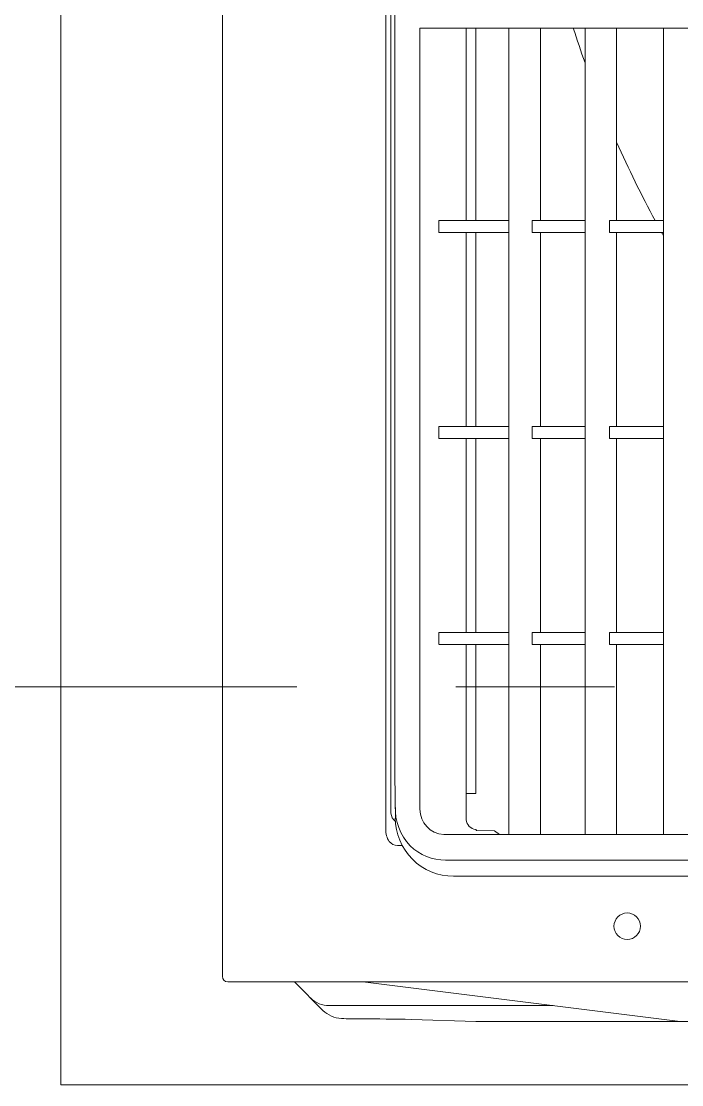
# Model space of a CAD drawing. Units: millimetres at full size, sheet at 1:30. Extents: x -17796 to 21385, y -23279 to 7734.
# Drawn here: x -3600.2 to -3475.4, y -22156.8 to -21955.8 of the extents above; entities that cross this region are included whole.
import ezdxf

# ---------------------------------------------------------------- set-up
doc = ezdxf.new("R2010")
doc.units = ezdxf.units.MM
doc.header["$LTSCALE"] = 30
doc.linetypes.add('CHAIN1', pattern=[8, 5, -1, 1, -1])
for name, color, linetype, lineweight in [('2-1_', 7, 'Continuous', 9), ('E-C_境界線', 5, 'Continuous', 18), ('E-D_記号', 7, 'Continuous', 9)]:
    doc.layers.add(name, color=color, linetype=linetype, lineweight=lineweight)

# ---------------------------------------------------------------- blocks, each defined once
blk = doc.blocks.new('R')
at = {"layer": '2-1_'}
for p, q in [((-2185.35, -338.09), (-2185.35, -820.59)), ((-2154.45, -341.09), (-2154.45, -792.8)), ((-2139.26, -677.76), (-2139.26, -641.37)), ((-2137.45, -677.76), (-2137.45, -641.37)), ((-2131.23, -793.75), (-2131.23, -641.37)), ((-2125.26, -677.76), (-2125.26, -641.37)), ((-2116.82, -793.75), (-2116.82, -641.37)), ((-2110.85, -677.75), (-2110.85, -641.35)), ((-2102.02, -793.75), (-2102.02, -641.37)), ((-2144.47, -679.98), (-2144.47, -677.76)), ((-2131.24, -677.76), (-2144.47, -677.76)), ((-2126.78, -680.03), (-2126.78, -677.76)), ((-2116.83, -677.76), (-2126.78, -677.76)), ((-2112.21, -680.03), (-2112.21, -677.76)), ((-2102.03, -677.76), (-2112.21, -677.76)), ((-2131.24, -680.03), (-2144.47, -680.03)), ((-2139.26, -716.68), (-2139.26, -680.03)), ((-2137.45, -716.68), (-2137.45, -680.03)), ((-2116.83, -680.03), (-2126.78, -680.03)), ((-2125.26, -716.68), (-2125.26, -680.03)), ((-2102.03, -680.03), (-2112.21, -680.03)), ((-2110.85, -716.67), (-2110.85, -680.02)), ((-2144.47, -718.9), (-2144.47, -716.68)), ((-2131.24, -716.68), (-2144.47, -716.68)), ((-2126.78, -718.95), (-2126.78, -716.68)), ((-2116.83, -716.68), (-2126.78, -716.68)), ((-2112.21, -718.95), (-2112.21, -716.68)), ((-2102.03, -716.68), (-2112.21, -716.68)), ((-2131.24, -718.95), (-2144.47, -718.95)), ((-2139.26, -755.6), (-2139.26, -718.97)), ((-2137.45, -755.6), (-2137.45, -718.97)), ((-2116.83, -718.95), (-2126.78, -718.95)), ((-2125.26, -755.6), (-2125.26, -718.95)), ((-2102.03, -718.95), (-2112.21, -718.95)), ((-2110.85, -755.64), (-2110.85, -718.99)), ((-2144.47, -757.82), (-2144.47, -755.6)), ((-2131.23, -755.6), (-2144.47, -755.6)), ((-2126.78, -757.87), (-2126.78, -755.6)), ((-2116.82, -755.6), (-2126.78, -755.6)), ((-2112.21, -757.87), (-2112.21, -755.6)), ((-2102.02, -755.6), (-2112.21, -755.6)), ((-2131.23, -757.87), (-2144.47, -757.87)), ((-2139.26, -790.96), (-2139.26, -757.89)), ((-2116.82, -757.87), (-2126.78, -757.87)), ((-2125.26, -793.75), (-2125.26, -757.87)), ((-2102.02, -757.87), (-2112.21, -757.87)), ((-2110.85, -793.75), (-2110.85, -757.87)), ((-1671.12, -793.75), (-2143.53, -793.75)), ((-2152.24, -795.81), (-2151.37, -795.81)), ((-1671.65, -798.59), (-2143.16, -798.59)), ((-2141.67, -801.64), (-1673.14, -801.64)), ((-2184.35, -821.59), (-1523.16, -821.59)), ((-2166.34, -826.99), (-2171.75, -821.59)), ((-2099.36, -829.05), (-2158.81, -821.59)), ((-2165.16, -826.1), (-2122.86, -826.1)), ((-2137.47, -829.09), (-2149.63, -828.7))]:
    blk.add_line(p, q, dxfattribs=at)
for points in [[(-2153.52, -789.75), (-2153.52, -358.98), (-2154.07, -357.15), (-2154.07, -341.09)], [(-2152.66, -790.67), (-2152.75, -782.49), (-2152.75, -345.51)], [(-2148.03, -788.99), (-2148.03, -641.37), (-1666.77, -641.37), (-1666.77, -788.98)], [(-2139.26, -785.99), (-2137.45, -785.99), (-2137.45, -757.89)], [(-2137.45, -792.81), (-2137.36, -792.98), (-2133.94, -793.07), (-2132.97, -793.75)], [(-1924.46, -838.01), (-2057.82, -829.09), (-2137.47, -829.09)]]:
    blk.add_lwpolyline(points, dxfattribs=at)
blk.add_circle((-2108.85, -811.09), 2.5, dxfattribs=at)
for centre, radius, start, end in [((-1919.85, -578.09), 209, 197.6245, 199.5317), ((-1919.85, -578.09), 209, 203.9541, 208.4849), ((-1919.85, -578.09), 209, 209.1952, 209.3498), ((-2142.38, -788.77), 10.31, 178.136, 223.5096), ((-2143.24, -788.98), 4.79, 180.133, 266.4937), ((-2151.23, -789.46), 2.31, 187.0593, 232.0545), ((-2141.67, -790.64), 11, 179.9965, 270.0036), ((-2137.26, -790.82), 2, 184.0097, 264.5882), ((-2151.1, -793.1), 3.36, 174.7701, 216.2774), ((-2152.34, -793.96), 1.85, 217.7298, 273.0509), ((-2143.3, -789.32), 9.27, 224.9649, 270.882), ((-2184.35, -820.59), 1, 180, 270), ((-2165.17, -821.11), 4.99, 225.0145, 270.1173), ((-2162.59, -823.13), 5.39, 225.8666, 267.183), ((-2159.86, -782.06), 46.55, 266.3049, 270.7633), ((-2158.41, -1221.87), 393.27, 88.7162, 90.12), ((-2098.74, -824.09), 5, 262.8813, 269.9999)]:
    blk.add_arc(centre, radius, start, end, dxfattribs=at)

msp = doc.modelspace()

# ---------------------------------------------------------------- linework, layer by layer
at = {"layer": 'E-D_記号', "linetype": 'CHAIN1'}
msp.add_line((-6098.11, -22081.64), (100.33, -22081.51), dxfattribs=at)
at = {"layer": 'E-D_記号'}
msp.add_lwpolyline([(-3002.71, -20036.77), (-3002.71, -22156.77), (-3592.71, -22156.77), (-3592.71, -20036.77)], close=True, dxfattribs=at)

# ---------------------------------------------------------------- block references
at = {"layer": 'E-C_境界線'}
msp.add_blockref('R', (-1376.85, -21315.73), dxfattribs=at)

doc.saveas('drawing.dxf')
